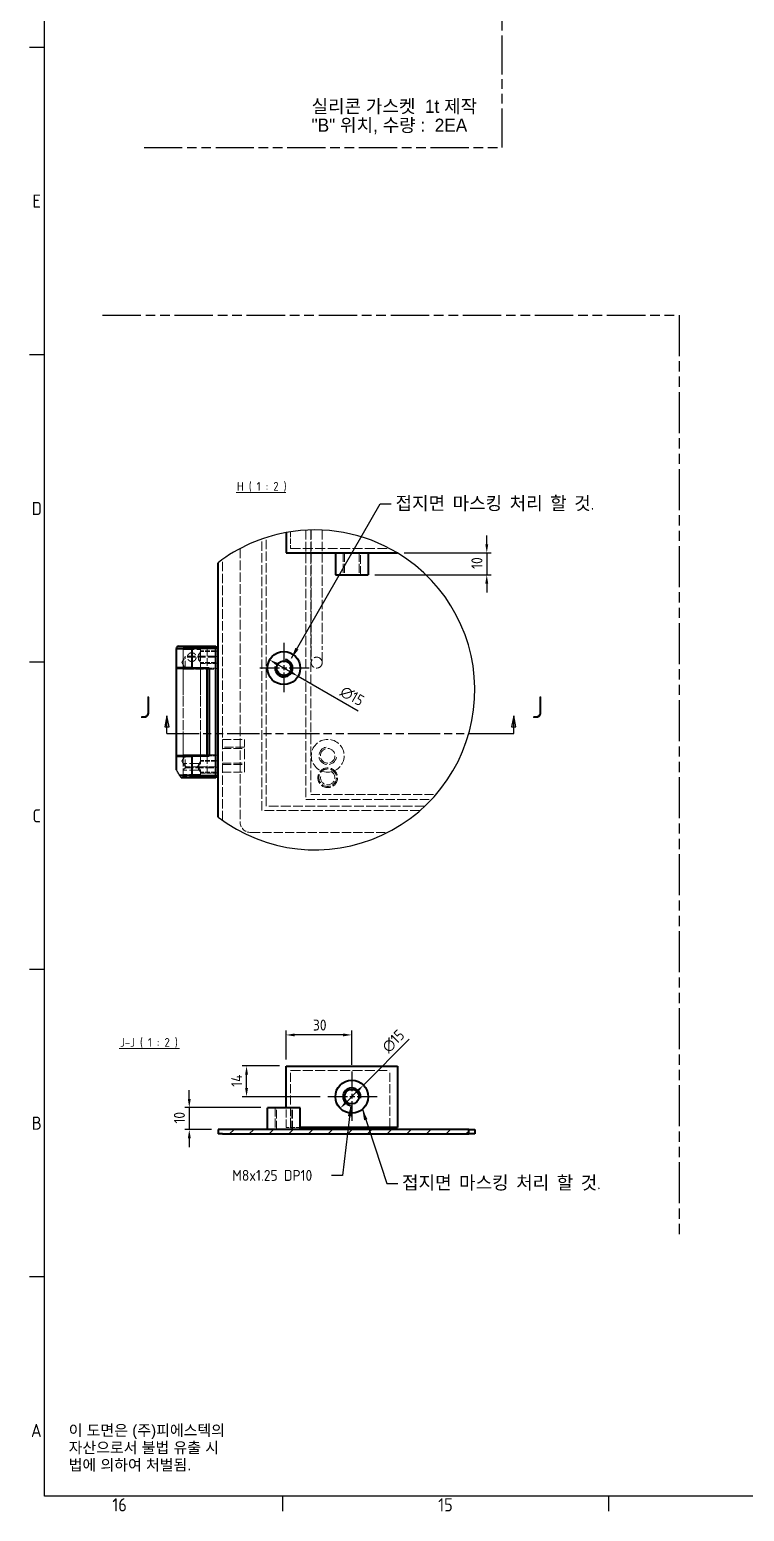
# Model space of a CAD drawing. Header units: millimetres. Extents: x 0 to 2378, y 0 to 1682.
# Drawn here: x 33 to 359, y 33 to 709 of the extents above; entities that cross this region are included whole.
import ezdxf

# ---------------------------------------------------------------- set-up
doc = ezdxf.new("R2010")
doc.units = ezdxf.units.MM
doc.header["$LTSCALE"] = 2
for name, pattern in [('CHAIN', [0.3543, 0.2362, -0.0295, 0.0591, -0.0295]), ('DASHED', [0.2067, 0.1654, -0.0413]), ('DOUBLE_DASH_CHAIN', [1.2403, 0.6614, -0.0827, 0.1654, -0.0827, 0.1654, -0.0827])]:
    doc.linetypes.add(name, pattern=pattern)
doc.layers.get('0').update_dxf_attribs({"color": 3, "lineweight": 25})
for name, color, linetype, lineweight in [('가려진 것(ISO)', 2, 'DASHED', 18), ('가시적인 것(ISO)', 3, 'Continuous', 40), ('가시적인 좁은 것(ISO)', 3, 'Continuous', 35), ('경계(ISO)', 7, 'Continuous', 25), ('기호(ISO)', 5, 'Continuous', 25), ('끊기 선(JIS)', 7, 'Continuous', 25), ('단면선(ISO)', 7, 'CHAIN', 25), ('스케치 형상(ISO)', 3, 'Continuous', 25), ('중심 표식(ISO)', 1, 'Continuous', 25), ('치수(ISO)', 2, 'Continuous', 25), ('해치(ISO)', 7, 'Continuous', 18)]:
    doc.layers.add(name, color=color, linetype=linetype, lineweight=lineweight)
doc.styles.add('문자 텍스트_M2B', font='isocp.shx')
doc.styles.add('문자 텍스트_PSTEK_POSCO', font='isocp.shx')
doc.styles.add('부품번호텍스트_PSTEK_POSCO', font='isocp.shx')
doc.styles.add('치수 텍스트_PSTEK_POSCO', font='isocp.shx')
doc.styles.add('텍스트 스타일466', font='isocp.shx')
doc.dimstyles.new('치수_PSTEK_POSCO', dxfattribs={"dimscale": 2, "dimtxt": 2.5, "dimasz": 2, "dimexe": 1, "dimexo": 1.5, "dimgap": 1, "dimtad": 1, "dimrnd": 1e-08, "dimdsep": 46, "dimtxsty": '치수 텍스트_PSTEK_POSCO', "dimcen": 0.09, "dimdle": 10, "dimclrd": 7, "dimclre": 7, "dimclrt": 2, "dimadec": 1, "dimazin": 2, "dimtfac": 1, "dimtmove": 0, "dimatfit": 3, "dimfxl": 0, "dimtolj": 1, "dimlwd": -1, "dimlwe": -1, "dimarcsym": 0})
doc.dimstyles.new('치수_PSTEK_POSCO$7', dxfattribs={"dimscale": 2, "dimtxt": 2.5, "dimasz": 2.5, "dimexe": 1, "dimexo": 1.5, "dimgap": 1, "dimtad": 1, "dimrnd": 1e-08, "dimdsep": 46, "dimtxsty": '치수 텍스트_PSTEK_POSCO', "dimcen": 0.09, "dimdle": 10, "dimclrd": 7, "dimclre": 7, "dimclrt": 2, "dimadec": 1, "dimazin": 2, "dimtfac": 1, "dimtmove": 0, "dimatfit": 3, "dimfxl": 0, "dimtolj": 1, "dimlwd": -1, "dimlwe": -1, "dimarcsym": 0})

# ---------------------------------------------------------------- blocks, each defined once
blk = doc.blocks.new('경계 Default Border')
at = {"layer": '경계(ISO)'}
for p, q in [((20, 350.42), (16.6, 350.42)), ((20, 280.33), (16.6, 280.33)), ((20, 210.25), (16.6, 210.25)), ((20, 140.17), (16.6, 140.17)), ((20, 70.08), (16.6, 70.08)), ((74.31, 20), (74.31, 16.6)), ((148.63, 20), (148.63, 16.6))]:
    blk.add_line(p, q, dxfattribs=at)
at = {"layer": '경계(ISO)', "flags": 128}
blk.add_lwpolyline([(20, 20), (20, 821), (1169, 821), (1169, 20), (20, 20)], dxfattribs=at)
at = {"layer": '경계(ISO)', "color": 2, "char_height": 3, "attachment_point": 7, "style": '문자 텍스트_M2B'}
for s, insert in [('E', (17.24, 313.85)), ('D', (17.08, 243.76)), ('C', (17.24, 173.68)), ('B', (17.08, 103.6)), ('A', (16.91, 33.53)), ('16', (35.47, 16.57)), ('15', (109.79, 16.57))]:
    blk.add_mtext(s, dxfattribs=dict(at, insert=insert))
blk = doc.blocks.new('2dTransSection4')
at = {"layer": '단면선(ISO)', "linetype": 'Continuous'}
for p, q in [((47.92, 197.95), (47.42, 195.45)), ((47.92, 195.45), (47.92, 197.95)), ((48.42, 195.45), (47.92, 197.95)), ((127.02, 197.95), (126.52, 195.45)), ((127.02, 195.45), (127.02, 197.95)), ((127.52, 195.45), (127.02, 197.95)), ((47.42, 195.45), (48.42, 195.45)), ((47.92, 193.95), (47.92, 195.45)), ((47.92, 193.95), (51.42, 193.95)), ((123.52, 193.95), (127.02, 193.95)), ((126.52, 195.45), (127.52, 195.45)), ((127.02, 193.95), (127.02, 195.45))]:
    blk.add_line(p, q, dxfattribs=at)
at = {"layer": '단면선(ISO)', "linetype": 'DOUBLE_DASH_CHAIN', "ltscale": 5.541045}
blk.add_line((47.92, 193.95), (127.02, 193.95), dxfattribs=at)
at = {"layer": '단면선(ISO)', "linetype": 'Continuous', "flags": 128}
for points in [[(48.42, 195.45), (47.92, 197.95), (47.42, 195.45), (48.42, 195.45)], [(127.52, 195.45), (127.02, 197.95), (126.52, 195.45), (127.52, 195.45)]]:
    blk.add_lwpolyline(points, dxfattribs=at)
at = {"layer": '단면선(ISO)'}
for points in [[(48.42, 195.45), (47.92, 197.95), (47.42, 195.45), (48.42, 195.45)], [(127.52, 195.45), (127.02, 197.95), (126.52, 195.45), (127.52, 195.45)]]:
    blk.add_solid(points, dxfattribs=at)
at = {"layer": '단면선(ISO)', "char_height": 5, "attachment_point": 7, "style": '부품번호텍스트_PSTEK_POSCO'}
for insert in [(41.65, 197.45), (131.08, 197.45)]:
    blk.add_mtext('J', dxfattribs=dict(at, insert=insert))
blk = doc.blocks.new('*D156')
at = {"layer": 'Defpoints', "color": 0, "transparency": 16777216}
for p in [(141.67, 217.26), (106.03, 207.26), (119.17, 207.26)]:
    blk.add_point(p, dxfattribs=at)
at = {"layer": '치수(ISO)', "color": 7, "transparency": 16777216}
for p, q in [((106.03, 221.26), (106.03, 225.26)), ((138.67, 217.26), (104.03, 217.26)), ((106.03, 217.26), (106.03, 207.26)), ((116.17, 207.26), (104.03, 207.26)), ((106.03, 203.26), (106.03, 199.26))]:
    blk.add_line(p, q, dxfattribs=at)
for points in [[(105.37, 221.26), (106.7, 221.26), (106.03, 217.26)], [(105.37, 203.26), (106.7, 203.26), (106.03, 207.26)]]:
    blk.add_solid(points, dxfattribs=at)
at = {"layer": '치수(ISO)', "color": 2, "transparency": 16777216, "insert": (101.53, 210), "char_height": 5, "attachment_point": 4, "rotation": 90, "style": '치수 텍스트_PSTEK_POSCO'}
blk.add_mtext('\\A1;10', dxfattribs=at)
blk = doc.blocks.new('*D157')
at = {"layer": 'Defpoints', "color": 0, "transparency": 16777216}
for p in [(150.17, 250.43), (150.17, 236.26), (180.17, 233.76)]:
    blk.add_point(p, dxfattribs=at)
at = {"layer": '치수(ISO)', "color": 7, "transparency": 16777216}
for p, q in [((150.17, 239.26), (150.17, 252.43)), ((176.17, 250.43), (154.17, 250.43)), ((180.17, 236.76), (180.17, 252.43))]:
    blk.add_line(p, q, dxfattribs=at)
for points in [[(154.17, 251.09), (154.17, 249.76), (150.17, 250.43)], [(176.17, 251.09), (176.17, 249.76), (180.17, 250.43)]]:
    blk.add_solid(points, dxfattribs=at)
at = {"layer": '치수(ISO)', "color": 2, "transparency": 16777216, "insert": (162.41, 254.93), "char_height": 5, "attachment_point": 4, "style": '치수 텍스트_PSTEK_POSCO'}
blk.add_mtext('\\A1;30', dxfattribs=at)
blk = doc.blocks.new('*D158')
at = {"layer": 'Defpoints', "color": 0, "transparency": 16777216}
for p in [(132.15, 236.26), (150.17, 236.26), (168.67, 222.26)]:
    blk.add_point(p, dxfattribs=at)
at = {"layer": '치수(ISO)', "color": 7, "transparency": 16777216}
for p, q in [((147.17, 236.26), (130.15, 236.26)), ((132.15, 226.26), (132.15, 232.26)), ((165.67, 222.26), (130.15, 222.26))]:
    blk.add_line(p, q, dxfattribs=at)
for points in [[(131.48, 232.26), (132.81, 232.26), (132.15, 236.26)], [(131.48, 226.26), (132.81, 226.26), (132.15, 222.26)]]:
    blk.add_solid(points, dxfattribs=at)
at = {"layer": '치수(ISO)', "color": 2, "transparency": 16777216, "insert": (127.65, 226.76), "char_height": 5, "attachment_point": 4, "rotation": 90, "style": '치수 텍스트_PSTEK_POSCO'}
blk.add_mtext('\\A1;14', dxfattribs=at)
blk = doc.blocks.new('*D159')
at = {"layer": 'Defpoints', "color": 0, "transparency": 16777216}
for p in [(142.67, 421.48), (155.66, 413.98)]:
    blk.add_point(p, dxfattribs=at)
at = {"layer": '치수(ISO)', "color": 7, "transparency": 16777216}
for p, q in [((146.13, 419.48), (152.2, 415.98)), ((155.66, 413.98), (183, 398.2))]:
    blk.add_line(p, q, dxfattribs=at)
for points in [[(146.47, 420.06), (145.8, 418.9), (142.67, 421.48)], [(152.53, 416.56), (151.86, 415.4), (155.66, 413.98)]]:
    blk.add_solid(points, dxfattribs=at)
at = {"layer": '치수(ISO)', "color": 2, "transparency": 16777216, "insert": (175.55, 407.7), "char_height": 5, "attachment_point": 4, "rotation": 330, "style": '치수 텍스트_PSTEK_POSCO'}
blk.add_mtext('\\A1;∅15', dxfattribs=at)
blk = doc.blocks.new('*D160')
at = {"layer": 'Defpoints', "color": 0, "transparency": 16777216}
for p in [(201.03, 470.23), (187.67, 460.23), (241.72, 460.23)]:
    blk.add_point(p, dxfattribs=at)
at = {"layer": '치수(ISO)', "color": 7, "transparency": 16777216}
for p, q in [((241.72, 474.23), (241.72, 478.23)), ((204.03, 470.23), (243.72, 470.23)), ((241.72, 470.23), (241.72, 460.23)), ((190.67, 460.23), (243.72, 460.23)), ((241.72, 456.23), (241.72, 452.23))]:
    blk.add_line(p, q, dxfattribs=at)
for points in [[(241.05, 474.23), (242.39, 474.23), (241.72, 470.23)], [(241.05, 456.23), (242.39, 456.23), (241.72, 460.23)]]:
    blk.add_solid(points, dxfattribs=at)
at = {"layer": '치수(ISO)', "color": 2, "transparency": 16777216, "insert": (237.22, 462.98), "char_height": 5, "attachment_point": 4, "rotation": 90, "style": '치수 텍스트_PSTEK_POSCO'}
blk.add_mtext('\\A1;10', dxfattribs=at)
blk = doc.blocks.new('*D161')
at = {"layer": 'Defpoints', "color": 0, "transparency": 16777216}
for p in [(185.47, 227.56), (174.86, 216.95)]:
    blk.add_point(p, dxfattribs=at)
at = {"layer": '치수(ISO)', "color": 7, "transparency": 16777216}
for p, q in [((185.47, 227.56), (206.35, 248.44)), ((177.69, 219.78), (182.64, 224.73))]:
    blk.add_line(p, q, dxfattribs=at)
for points in [[(182.17, 225.2), (183.11, 224.26), (185.47, 227.56)], [(177.22, 220.25), (178.16, 219.31), (174.86, 216.95)]]:
    blk.add_solid(points, dxfattribs=at)
at = {"layer": '치수(ISO)', "color": 2, "transparency": 16777216, "insert": (195.24, 243.69), "char_height": 5, "attachment_point": 4, "rotation": 45, "style": '치수 텍스트_PSTEK_POSCO'}
blk.add_mtext('\\A1;∅15', dxfattribs=at)

msp = doc.modelspace()

# ---------------------------------------------------------------- hatches: boundary and pattern name
at = {"layer": '해치(ISO)'}
h = msp.add_hatch(dxfattribs=at)
h.set_pattern_fill('ANSI31', color=256, scale=50.8, style=0)
h.set_pattern_definition([(45, (0, 0), (-4.49013, 4.49013), [])])
h.paths.add_polyline_path([(121.1656, 205.2568), (119.1656, 205.2568), (119.1656, 207.2568), (233.5406, 207.2568), (233.5406, 205.2568)])

# ---------------------------------------------------------------- linework, layer by layer
at = {"layer": '가려진 것(ISO)', "ltscale": 7.257733}
msp.add_line((152.1656, 479.8521), (152.1656, 472.2311), dxfattribs=at)
at = {"layer": '가려진 것(ISO)', "ltscale": 12.921811}
msp.add_line((159.1656, 480.5942), (159.1656, 357.7311), dxfattribs=at)
at = {"layer": '가려진 것(ISO)', "ltscale": 13.266796}
msp.add_line((161.4656, 480.6899), (161.4656, 360.0311), dxfattribs=at)
at = {"layer": '가려진 것(ISO)', "ltscale": 12.811744}
msp.add_line((161.6656, 480.6948), (161.6656, 427.7311), dxfattribs=at)
at = {"layer": '가려진 것(ISO)', "ltscale": 12.798178}
msp.add_line((166.6656, 480.6387), (166.6656, 427.7311), dxfattribs=at)
at = {"layer": '가려진 것(ISO)', "ltscale": 13.026476}
msp.add_line((139.1656, 352.7311), (139.1656, 476.5894), dxfattribs=at)
at = {"layer": '가려진 것(ISO)', "ltscale": 12.88664}
msp.add_line((141.1656, 354.7311), (141.1656, 477.2598), dxfattribs=at)
at = {"layer": '가려진 것(ISO)', "ltscale": 13.087926}
msp.add_line((121.1656, 348.2495), (121.1656, 467.2816), dxfattribs=at)
at = {"layer": '가려진 것(ISO)', "ltscale": 13.091737}
msp.add_line((129.1656, 472.2099), (129.1656, 347.7311), dxfattribs=at)
at = {"layer": '가려진 것(ISO)', "ltscale": 13.704867}
for p, q in [((152.1656, 472.2311), (197.4903, 472.2311)), ((152.1656, 234.2568), (197.4903, 234.2568))]:
    msp.add_line(p, q, dxfattribs=at)
at = {"layer": '가려진 것(ISO)', "ltscale": 12.094824}
for p, q in [((176.1656, 470.2311), (176.1656, 460.2311)), ((176.8421, 470.2311), (176.8421, 460.2311)), ((183.4891, 470.2311), (183.4891, 460.2311)), ((184.1656, 460.2311), (184.1656, 470.2311)), ((121.1656, 385.2311), (131.1656, 385.2311)), ((131.1656, 381.7311), (121.1656, 381.7311)), ((121.1656, 381.0546), (131.1656, 381.0546)), ((121.1656, 374.4076), (131.1656, 374.4076)), ((121.1656, 373.7311), (131.1656, 373.7311)), ((121.1656, 370.2311), (131.1656, 370.2311)), ((145.1656, 217.2568), (145.1656, 207.2568)), ((145.8421, 207.2568), (145.8421, 217.2568)), ((152.4891, 207.2568), (152.4891, 217.2568)), ((153.1656, 207.2568), (153.1656, 217.2568))]:
    msp.add_line(p, q, dxfattribs=at)
at = {"layer": '가려진 것(ISO)', "ltscale": 0.673312}
for p, q in [((103.1656, 427.2311), (102.6656, 427.7311)), ((111.1656, 427.2311), (111.6656, 427.7311)), ((103.1656, 417.2311), (102.6656, 417.7311)), ((111.1656, 417.2311), (111.6656, 417.7311)), ((103.1656, 378.2311), (102.6656, 377.7311)), ((111.1656, 378.2311), (111.6656, 377.7311)), ((103.1656, 368.2311), (102.6656, 367.7311)), ((111.1656, 368.2311), (111.6656, 367.7311))]:
    msp.add_line(p, q, dxfattribs=at)
at = {"layer": '가려진 것(ISO)', "ltscale": 15.198803}
for p, q in [((103.1656, 427.2311), (111.1656, 427.2311)), ((103.1656, 426.2311), (111.1656, 426.2311)), ((103.1656, 417.2311), (111.1656, 417.2311)), ((111.1656, 378.2311), (103.1656, 378.2311)), ((111.1656, 374.2311), (103.1656, 374.2311)), ((111.1656, 371.2311), (103.1656, 371.2311)), ((111.1656, 369.2311), (103.1656, 369.2311)), ((111.1656, 368.2311), (103.1656, 368.2311))]:
    msp.add_line(p, q, dxfattribs=at)
at = {"layer": '가려진 것(ISO)', "ltscale": 11.30866}
for p, q in [((103.1656, 417.8811), (103.1656, 427.2311)), ((103.1656, 368.2311), (103.1656, 377.5811))]:
    msp.add_line(p, q, dxfattribs=at)
at = {"layer": '가려진 것(ISO)', "ltscale": 1.346724}
for p, q in [((104.1656, 427.2311), (103.1656, 426.2311)), ((110.1656, 427.2311), (111.1656, 426.2311)), ((104.1656, 368.2311), (103.1656, 369.2311)), ((110.1656, 368.2311), (111.1656, 369.2311))]:
    msp.add_line(p, q, dxfattribs=at)
at = {"layer": '가려진 것(ISO)', "ltscale": 12.578616}
for p, q in [((103.1656, 374.2311), (103.1656, 426.2311)), ((111.1656, 374.2311), (111.1656, 426.2311)), ((152.1656, 208.2568), (152.1656, 234.2568)), ((197.4903, 208.2568), (197.4903, 234.2568))]:
    msp.add_line(p, q, dxfattribs=at)
at = {"layer": '가려진 것(ISO)', "ltscale": 1.904597}
for p, q in [((111.1656, 425.2311), (111.1656, 427.2311)), ((103.1656, 369.2311), (103.1656, 371.2311)), ((111.1656, 369.2311), (111.1656, 371.2311)), ((111.1656, 368.2311), (111.1656, 370.2311))]:
    msp.add_line(p, q, dxfattribs=at)
at = {"layer": '가려진 것(ISO)', "ltscale": 1.495845}
for p, q in [((114.1656, 427.7311), (114.1656, 426.7311)), ((114.1656, 368.7311), (114.1656, 367.7311))]:
    msp.add_line(p, q, dxfattribs=at)
at = {"layer": '가려진 것(ISO)', "ltscale": 10.703918}
for p, q in [((114.1656, 426.7311), (114.1656, 417.8811)), ((114.1656, 377.5811), (114.1656, 368.7311))]:
    msp.add_line(p, q, dxfattribs=at)
at = {"layer": '가려진 것(ISO)', "ltscale": 0.952248}
for p, q in [((119.1656, 426.7311), (118.1656, 426.7311)), ((119.1656, 425.4811), (118.1656, 425.4811)), ((119.1656, 422.9811), (118.1656, 422.9811)), ((119.1656, 419.9811), (118.1656, 419.9811)), ((119.1656, 417.4811), (118.1656, 417.4811)), ((119.1656, 377.9811), (118.1656, 377.9811)), ((119.1656, 375.4811), (118.1656, 375.4811)), ((119.1656, 372.4811), (118.1656, 372.4811)), ((119.1656, 369.9811), (118.1656, 369.9811)), ((119.1656, 368.7311), (118.1656, 368.7311))]:
    msp.add_line(p, q, dxfattribs=at)
at = {"layer": '가려진 것(ISO)', "ltscale": 14.248878}
for p, q in [((161.6656, 427.7311), (161.6656, 420.2311)), ((166.6656, 420.2311), (166.6656, 427.7311)), ((131.1656, 370.2311), (131.1656, 385.2311))]:
    msp.add_line(p, q, dxfattribs=at)
at = {"layer": '가려진 것(ISO)', "ltscale": 2.777503}
for p, q in [((102.6634, 420.2311), (104.1656, 422.7311)), ((102.6634, 420.2311), (104.1656, 417.7311)), ((102.6634, 375.2311), (104.1656, 377.7311)), ((102.6634, 375.2311), (104.1656, 372.7311))]:
    msp.add_line(p, q, dxfattribs=at)
at = {"layer": '가려진 것(ISO)', "ltscale": 11.288502}
for p, q in [((118.1656, 423.1641), (104.1656, 423.1641)), ((118.1656, 422.7311), (104.1656, 422.7311)), ((104.1656, 417.2981), (118.1656, 417.2981)), ((118.1656, 378.1641), (104.1656, 378.1641)), ((104.1656, 372.2981), (118.1656, 372.2981))]:
    msp.add_line(p, q, dxfattribs=at)
at = {"layer": '가려진 것(ISO)', "ltscale": 11.144523}
for p, q in [((104.1656, 417.2981), (104.1656, 423.1641)), ((104.1656, 372.2981), (104.1656, 378.1641))]:
    msp.add_line(p, q, dxfattribs=at)
at = {"layer": '가려진 것(ISO)', "ltscale": 3.074117}
for p, q in [((110.2881, 421.1973), (110.2881, 424.2649)), ((110.2881, 371.1973), (110.2881, 374.2649))]:
    msp.add_line(p, q, dxfattribs=at)
at = {"layer": '가려진 것(ISO)', "ltscale": 6.666338}
for p, q in [((118.1656, 425.6641), (111.1656, 425.6641)), ((118.1656, 425.2311), (111.1656, 425.2311)), ((118.1656, 420.2311), (111.1656, 420.2311)), ((111.1656, 419.7981), (118.1656, 419.7981)), ((118.1656, 375.6641), (111.1656, 375.6641)), ((118.1656, 375.2311), (111.1656, 375.2311)), ((118.1656, 370.2311), (111.1656, 370.2311)), ((111.1656, 369.7981), (118.1656, 369.7981))]:
    msp.add_line(p, q, dxfattribs=at)
at = {"layer": '가려진 것(ISO)', "ltscale": 2.237919}
for p, q in [((111.1656, 417.8811), (111.1656, 420.2311)), ((111.1656, 375.2311), (111.1656, 377.5811))]:
    msp.add_line(p, q, dxfattribs=at)
at = {"layer": '가려진 것(ISO)', "ltscale": 13.477089}
for p, q in [((103.1656, 378.2311), (103.1656, 417.2311)), ((111.1656, 378.2311), (111.1656, 417.2311))]:
    msp.add_line(p, q, dxfattribs=at)
at = {"layer": '가려진 것(ISO)', "ltscale": 3.809293}
for p, q in [((118.1656, 417.7311), (114.1656, 417.7311)), ((118.1656, 377.7311), (114.1656, 377.7311))]:
    msp.add_line(p, q, dxfattribs=at)
at = {"layer": '가려진 것(ISO)', "ltscale": 2.020136}
for p, q in [((104.6656, 372.7311), (103.1656, 374.2311)), ((104.6656, 372.7311), (103.1656, 371.2311)), ((109.6656, 372.7311), (111.1656, 374.2311)), ((109.6656, 372.7311), (111.1656, 371.2311))]:
    msp.add_line(p, q, dxfattribs=at)
at = {"layer": '가려진 것(ISO)', "ltscale": 0.476074}
msp.add_line((104.6656, 372.7311), (104.1656, 372.7311), dxfattribs=at)
at = {"layer": '가려진 것(ISO)', "ltscale": 7.479626}
msp.add_line((109.6656, 372.7311), (104.6656, 372.7311), dxfattribs=at)
at = {"layer": '가려진 것(ISO)', "ltscale": 10.2806}
msp.add_line((118.1656, 372.7311), (109.6656, 372.7311), dxfattribs=at)
at = {"layer": '가려진 것(ISO)', "ltscale": 12.544536}
msp.add_line((161.4656, 360.0311), (218.5106, 360.0311), dxfattribs=at)
at = {"layer": '가려진 것(ISO)', "ltscale": 13.409358}
msp.add_line((211.2301, 352.7311), (139.1656, 352.7311), dxfattribs=at)
at = {"layer": '가려진 것(ISO)', "ltscale": 13.447718}
msp.add_line((213.4363, 354.7311), (141.1656, 354.7311), dxfattribs=at)
at = {"layer": '가려진 것(ISO)', "ltscale": 12.593499}
msp.add_line((159.1656, 357.7311), (216.4332, 357.7311), dxfattribs=at)
at = {"layer": '가려진 것(ISO)', "ltscale": 12.543955}
msp.add_line((134.1656, 342.7311), (196.3936, 342.7311), dxfattribs=at)
at = {"layer": '가려진 것(ISO)', "ltscale": 10.885341}
msp.add_line((150.1656, 208.2568), (150.1656, 217.2568), dxfattribs=at)
at = {"layer": '가려진 것(ISO)', "ltscale": 6.190164}
msp.add_line((156.6656, 208.2568), (150.1656, 208.2568), dxfattribs=at)
at = {"layer": '가려진 것(ISO)', "ltscale": 12.665669}
for centre, radius in [((164.1656, 420.2311), 2.5), ((169.1656, 377.7311), 7.5)]:
    msp.add_circle(centre, radius, dxfattribs=at)
at = {"layer": '가려진 것(ISO)', "ltscale": 12.628305}
msp.add_circle((169.1656, 377.7311), 3.3235, dxfattribs=at)
at = {"layer": '가려진 것(ISO)', "ltscale": 13.678923}
msp.add_circle((169.1656, 367.7311), 4.5, dxfattribs=at)
at = {"layer": '가려진 것(ISO)', "ltscale": 12.159042}
msp.add_circle((169.1656, 367.7311), 4, dxfattribs=at)
at = {"layer": '가려진 것(ISO)', "ltscale": 15.198803}
msp.add_arc((169.1656, 377.7311), 4, 100, 10, dxfattribs=at)
at = {"layer": '가려진 것(ISO)', "ltscale": 12.371826}
msp.add_arc((169.1656, 367.7311), 3.256, 170, 80, dxfattribs=at)
at = {"layer": '가려진 것(ISO)', "ltscale": 7.479626}
msp.add_arc((134.1656, 347.7311), 5, 180, 270, dxfattribs=at)
at = {"layer": '가려진 것(ISO)', "ltscale": 15.465476}
msp.add_open_spline([(105.1656, 422.7311), (105.1656, 422.4745), (105.2178, 422.2048), (105.4231, 421.7139), (105.576, 421.4922), (105.9262, 421.142), (106.1481, 420.9887), (106.6397, 420.7831), (106.9096, 420.7311), (107.4215, 420.7311), (107.6914, 420.7831), (108.183, 420.9887), (108.405, 421.142), (108.7551, 421.4922), (108.908, 421.7139), (109.1133, 422.2048), (109.1656, 422.4745), (109.1656, 422.7311), (109.1656, 422.9877), (109.1133, 423.2573), (108.908, 423.7482), (108.7551, 423.97), (108.405, 424.3201), (108.183, 424.4734), (107.6914, 424.679), (107.4215, 424.7311), (106.9096, 424.7311), (106.6397, 424.679), (106.1481, 424.4734), (105.9262, 424.3201), (105.576, 423.97), (105.4231, 423.7482), (105.2178, 423.2573), (105.1656, 422.9877), (105.1656, 422.7311)], degree=3, knots=[-0.61502488, -0.61502488, -0.61502488, -0.61502488, -0.53804184, -0.53804184, -0.4610588, -0.4610588, -0.38428562, -0.38428562, -0.30751244, -0.30751244, -0.23073926, -0.23073926, -0.15396608, -0.15396608, -0.07698304, -0.07698304, 0, 0, 0, 0.07698304, 0.07698304, 0.15396608, 0.15396608, 0.23073926, 0.23073926, 0.30751244, 0.30751244, 0.38428562, 0.38428562, 0.4610588, 0.4610588, 0.53804184, 0.53804184, 0.61502488, 0.61502488, 0.61502488, 0.61502488], dxfattribs=at)
at = {"layer": '가려진 것(ISO)', "ltscale": 7.703571}
for points in [[(111.1656, 425.2311), (111.1485, 425.2044), (111.1229, 425.1645), (110.9696, 424.9062), (110.8602, 424.7149), (110.6464, 424.281), (110.5258, 424.0064), (110.3445, 423.3951), (110.2881, 423.0573), (110.2881, 422.7311), (110.2881, 422.4049), (110.3445, 422.067), (110.5258, 421.4558), (110.6464, 421.1811), (110.8602, 420.7472), (110.9696, 420.5559), (111.1229, 420.2977), (111.1485, 420.2577), (111.1656, 420.2311)], [(111.1656, 375.2311), (111.1485, 375.2044), (111.1229, 375.1645), (110.9696, 374.9062), (110.8602, 374.7149), (110.6464, 374.281), (110.5258, 374.0064), (110.3445, 373.3951), (110.2881, 373.0573), (110.2881, 372.7311), (110.2881, 372.4049), (110.3445, 372.067), (110.5258, 371.4558), (110.6464, 371.1811), (110.8602, 370.7472), (110.9696, 370.5559), (111.1229, 370.2977), (111.1485, 370.2577), (111.1656, 370.2311)]]:
    msp.add_open_spline(points, degree=3, knots=[1.169727365, 1.169727365, 1.169727365, 1.169727365, 1.266817957, 1.266817957, 1.363908548, 1.363908548, 1.461772518, 1.461772518, 1.559636487, 1.559636487, 1.559636487, 1.657500457, 1.657500457, 1.755364426, 1.755364426, 1.852455017, 1.852455017, 1.949545609, 1.949545609, 1.949545609, 1.949545609], dxfattribs=at)
at = {"layer": '가시적인 것(ISO)'}
for p, q in [((150.1656, 479.5133), (150.1656, 470.2311)), ((150.1656, 470.2311), (201.025, 470.2311)), ((172.6656, 470.2311), (172.6656, 460.2311)), ((187.6656, 470.2311), (187.6656, 460.2311)), ((119.1656, 349.7188), (119.1656, 465.8123)), ((172.6656, 460.2311), (187.6656, 460.2311)), ((100.1656, 417.8811), (100.1656, 426.7311)), ((107.1656, 427.7311), (118.1656, 427.7311)), ((118.1656, 427.7311), (118.1656, 426.7311)), ((119.1656, 427.2311), (118.1656, 427.2311)), ((118.1656, 368.7311), (118.1656, 426.7311)), ((107.1656, 417.8811), (100.1656, 417.8811)), ((100.1656, 417.7311), (100.1656, 417.8811)), ((100.1656, 417.7311), (114.1656, 417.7311)), ((100.1656, 377.7311), (100.1656, 417.7311)), ((107.1656, 417.8811), (115.1656, 417.8811)), ((114.1656, 417.8811), (114.1656, 417.7311)), ((114.1656, 377.7311), (114.1656, 417.7311)), ((115.1656, 417.8811), (115.1656, 377.5811)), ((100.1656, 377.5811), (100.1656, 377.7311)), ((114.1656, 377.7311), (100.1656, 377.7311)), ((100.1656, 377.5811), (107.1656, 377.5811)), ((100.1656, 371.3032), (100.1656, 377.5811)), ((115.1656, 377.5811), (107.1656, 377.5811)), ((114.1656, 377.7311), (114.1656, 377.5811)), ((118.1656, 367.7311), (107.1656, 367.7311)), ((118.1656, 368.7311), (118.1656, 367.7311)), ((119.1656, 368.2311), (118.1656, 368.2311)), ((150.1656, 236.2568), (201.025, 236.2568)), ((150.1656, 217.2568), (150.1656, 236.2568)), ((201.025, 236.2568), (201.025, 208.2568)), ((156.6656, 217.2568), (141.6656, 217.2568)), ((141.6656, 207.2568), (141.6656, 217.2568)), ((156.6656, 207.2568), (156.6656, 217.2568)), ((233.5406, 207.2568), (119.1656, 207.2568)), ((119.1656, 207.2568), (119.1656, 205.2568)), ((121.1656, 205.2568), (233.5406, 205.2568)), ((201.025, 208.2568), (156.6656, 208.2568)), ((233.5406, 207.2568), (236.2965, 207.2568)), ((233.5406, 205.2568), (233.5406, 207.2568)), ((236.2965, 205.2568), (233.5406, 205.2568)), ((236.2965, 207.2568), (236.2965, 205.2568))]:
    msp.add_line(p, q, dxfattribs=at)
for centre, radius in [((149.1656, 417.7311), 7.5), ((149.1656, 417.7311), 3.3235), ((180.1656, 222.2568), 7.5), ((180.1656, 222.2568), 3.3235)]:
    msp.add_circle(centre, radius, dxfattribs=at)
for start, end in [(90.0008985, 180), (90, 90.0008985)]:
    msp.add_arc((101.1656, 426.7311), 1, start, end, dxfattribs=at)
for points, knots in [([(101.1655, 427.7311), (101.1655, 427.7311), (101.1949, 427.7311), (101.2536, 427.7311), (101.2575, 427.7311), (101.2613, 427.7311), (101.2657, 427.7311), (101.3276, 427.7311), (101.4173, 427.7311), (101.5348, 427.7311), (101.5516, 427.7311), (101.5682, 427.7311), (101.5868, 427.7311), (101.6987, 427.7311), (101.831, 427.7311), (101.9839, 427.7311), (102.0348, 427.7311), (102.087, 427.7311), (102.1436, 427.7311), (102.37, 427.7311), (102.6303, 427.7311), (102.9229, 427.7311), (103.179, 427.7311), (103.4558, 427.7311), (103.7535, 427.7311), (103.796, 427.7311), (103.8399, 427.7311), (103.8823, 427.7311), (104.179, 427.7311), (104.4904, 427.7311), (104.8164, 427.7311), (104.863, 427.7311), (104.9118, 427.7311), (104.957, 427.7311), (105.2959, 427.7311), (105.6443, 427.7311), (106.0021, 427.7311), (106.0259, 427.7311), (106.0513, 427.7311), (106.0738, 427.7311), (106.4341, 427.7311), (106.798, 427.7311), (107.1656, 427.7311)], [0.5, 0.5, 0.5, 0.5, 0.55859375, 0.55859375, 0.55859375, 0.5625, 0.5625, 0.5625, 0.6171875, 0.6171875, 0.6171875, 0.625, 0.625, 0.625, 0.671875, 0.671875, 0.671875, 0.6875, 0.6875, 0.6875, 0.75, 0.75, 0.75, 0.8046875, 0.8046875, 0.8046875, 0.8125, 0.8125, 0.8125, 0.8671875, 0.8671875, 0.8671875, 0.875, 0.875, 0.875, 0.93359375, 0.93359375, 0.93359375, 0.9375, 0.9375, 0.9375, 1, 1, 1, 1]), ([(107.1656, 367.7311), (106.8213, 367.7311), (106.48, 367.7311), (106.1414, 367.7311), (106.1189, 367.7311), (106.0977, 367.7311), (106.0738, 367.7311), (105.7392, 367.7311), (105.4124, 367.7311), (105.0933, 367.7311), (105.0477, 367.7311), (105.0041, 367.7311), (104.957, 367.7311), (104.6744, 367.7311), (104.4023, 367.7311), (104.1406, 367.7311), (104.0533, 367.7311), (103.9689, 367.7311), (103.8823, 367.7311), (103.5359, 367.7311), (103.2156, 367.7311), (102.9229, 367.7311), (102.7219, 367.7311), (102.5364, 367.7311), (102.3664, 367.7311)], [0, 0, 0, 0, 0.05859375, 0.05859375, 0.05859375, 0.0625, 0.0625, 0.0625, 0.1171875, 0.1171875, 0.1171875, 0.125, 0.125, 0.125, 0.171875, 0.171875, 0.171875, 0.1875, 0.1875, 0.1875, 0.25, 0.25, 0.25, 0.292934251, 0.292934251, 0.292934251, 0.292934251])]:
    msp.add_open_spline(points, degree=3, knots=knots, dxfattribs=at)
at = {"layer": '가시적인 좁은 것(ISO)'}
for p, q in [((100.1656, 426.7311), (107.1656, 426.7311)), ((107.1656, 426.7311), (107.1656, 427.7311)), ((107.1656, 426.7311), (107.1656, 417.8811)), ((118.1656, 426.7311), (107.1656, 426.7311)), ((107.1656, 377.5811), (107.1656, 368.7311)), ((107.1656, 368.7311), (101.7215, 368.7311)), ((107.1656, 367.7311), (107.1656, 368.7311)), ((107.1656, 368.7311), (118.1656, 368.7311)), ((121.1656, 205.2568), (119.1656, 205.2568))]:
    msp.add_line(p, q, dxfattribs=at)
for centre, start, end in [((149.1656, 417.7311), 170, 80), ((180.1656, 222.2568), 350, 260)]:
    msp.add_arc(centre, 4, start, end, dxfattribs=at)
at = {"layer": '기호(ISO)', "color": 7, "lineweight": 18}
for p, q in [((127.3495, 497.76), (150.0193, 497.76)), ((74.0023, 244.1815), (101.5685, 244.1815))]:
    msp.add_line(p, q, dxfattribs=at)
at = {"layer": '끊기 선(JIS)'}
for start, end in [(58.9029995, 100.4109291), (100.4109291, 127.2765795), (232.7234205, 58.9029995)]:
    msp.add_arc((163.3479, 407.7656), 72.9487, start, end, dxfattribs=at)
for points, knots in [([(101.7215, 368.7311), (101.3435, 369.3278), (101.0064, 369.8802), (100.5838, 370.5865), (100.431, 370.8465), (100.2212, 371.2064), (100.1878, 371.2645), (100.1656, 371.3032)], [1.244004015, 1.244004015, 1.244004015, 1.244004015, 1.478582305, 1.478582305, 1.625911597, 1.625911597, 1.773240889, 1.773240889, 1.773240889, 1.773240889]), ([(102.3664, 367.7311), (102.3664, 367.7311), (102.3587, 367.7428), (102.3221, 367.7986), (102.3, 367.8324), (102.2437, 367.9185), (102.2141, 367.964), (102.1442, 368.0715), (102.1059, 368.1306), (102.0168, 368.2686), (101.9673, 368.3455), (101.8548, 368.5212), (101.788, 368.6261), (101.7215, 368.7311)], [-0.225305863, -0.225305863, -0.225305863, -0.225305863, -0.172033656, -0.172033656, -0.134882878, -0.134882878, -0.106308711, -0.106308711, -0.078122665, -0.078122665, -0.04470756, -0.04470756, 0, 0, 0, 0])]:
    msp.add_open_spline(points, degree=3, knots=knots, dxfattribs=at)
at = {"layer": '스케치 형상(ISO)', "color": 6, "linetype": 'DOUBLE_DASH_CHAIN', "ltscale": 13.437609}
msp.add_line((248.728, 655.1741), (248.728, 1055.1741), dxfattribs=at)
at = {"layer": '스케치 형상(ISO)', "color": 6, "linetype": 'DOUBLE_DASH_CHAIN', "ltscale": 13.167244}
msp.add_line((85.4147, 655.1741), (248.728, 655.1741), dxfattribs=at)
at = {"layer": '스케치 형상(ISO)', "color": 6, "linetype": 'DOUBLE_DASH_CHAIN', "ltscale": 13.253102}
msp.add_line((66.423, 578.7509), (329.4282, 578.7509), dxfattribs=at)
at = {"layer": '스케치 형상(ISO)', "color": 6, "linetype": 'DOUBLE_DASH_CHAIN', "ltscale": 14.160205}
msp.add_line((329.4282, 578.7509), (329.4282, 157.2413), dxfattribs=at)
at = {"layer": '중심 표식(ISO)', "linetype": 'CHAIN', "ltscale": 19.051651}
for p, q in [((149.1656, 429.2311), (149.1656, 406.2311)), ((160.6656, 417.7311), (137.6656, 417.7311)), ((180.1656, 233.7568), (180.1656, 210.7568)), ((191.6656, 222.2568), (168.6656, 222.2568))]:
    msp.add_line(p, q, dxfattribs=at)

# ---------------------------------------------------------------- block references
at = {"xscale": 2, "yscale": 2, "zscale": 2}
msp.add_blockref('경계 Default Border', (0, 0), dxfattribs=at)
at = {"layer": '단면선(ISO)', "xscale": 2, "yscale": 2, "zscale": 2}
msp.add_blockref('2dTransSection4', (0, 0), dxfattribs=at)

# ---------------------------------------------------------------- texts
at = {"layer": '기호(ISO)', "color": 2, "attachment_point": 4}
for s, insert, char_height, width, line_spacing_factor, style in [('{\\f굴림|b0|i0;\\H6.0000;실리콘 가스켓  1t 제작\\P"B" 위치, 수량 :  2EA}', (161.8105, 669.0921), 6, 81.439695, 0.86273, '문자 텍스트_PSTEK_POSCO'), ('{M8x1.25 DP10}', (125.6267, 186.3684), 5, 43.216925, 0.4375, '치수 텍스트_PSTEK_POSCO'), ('{\\fArial|b0|i0;\\H5.0000;이 도면은 (주)피에스텍의\\P자산으로서 불법 유출 시 \\P법에 의하여 처벌됨.}', (51.0178, 61.954), 5, 78.612207, 0.944221, '문자 텍스트_PSTEK_POSCO')]:
    msp.add_mtext(s, dxfattribs=dict(at, insert=insert, char_height=char_height, width=width, line_spacing_factor=line_spacing_factor, style=style))
at = {"layer": '기호(ISO)', "color": 7, "char_height": 4, "attachment_point": 7, "style": '텍스트 스타일466'}
for s, insert in [('H ( 1 : 2 )', (127.7655, 498.2023)), ('J-J ( 1 : 2 )', (74.4503, 244.6238))]:
    msp.add_mtext(s, dxfattribs=dict(at, insert=insert))
at = {"layer": '기호(ISO)', "color": 2, "char_height": 6, "width": 105.275335, "attachment_point": 4, "style": '치수 텍스트_PSTEK_POSCO'}
for insert in [(200.1264, 492.6115), (203.0904, 182.7211)]:
    msp.add_mtext('{\\fISOCP|b0|i0;\\H6.0000;접지면 마스킹 처리 할 것.}', dxfattribs=dict(at, insert=insert))

# ---------------------------------------------------------------- dimensions: what is measured, and where the dimension line sits
at = {"layer": '치수(ISO)', "color": 7}
for base, p1, p2, angle, override, picture, middle in [((241.7191, 460.2311), (201.025, 470.2311), (187.6656, 460.2311), 270, {"dimdec": 2, "dimtp": 0, "dimtm": 0, "dimtdec": 2, "dimtofl": 1, "dimatfit": 1}, '*D160', (241.7191, 465.2311)), ((150.1656, 250.4258), (180.1656, 233.7568), (150.1656, 236.2568), 180, {"dimdec": 2, "dimtp": 0, "dimtm": 0, "dimtdec": 2, "dimtofl": 0, "dimatfit": 1}, '*D157', (165.1656, 250.4258)), ((132.1471, 236.2568), (168.6656, 222.2568), (150.1656, 236.2568), 90, {"dimdec": 2, "dimtp": 0, "dimtm": 0, "dimtdec": 2, "dimtofl": 0, "dimatfit": 1}, '*D158', (132.1471, 229.2568)), ((106.0347, 207.2568), (141.6656, 217.2568), (119.1656, 207.2568), 90, {"dimdec": 2, "dimtp": 0, "dimtm": 0, "dimtdec": 2, "dimtofl": 1, "dimatfit": 1}, '*D156', (106.0347, 212.2568))]:
    dim = msp.add_linear_dim(base=base, p1=p1, p2=p2, angle=angle, dimstyle='치수_PSTEK_POSCO', override=override, dxfattribs=at)
    dim.commit()
    dim.dimension.update_dxf_attribs({"geometry": picture, "text_midpoint": middle, "dimtype": 160})
for p1, p2, picture, middle in [((142.6704, 421.4811), (155.6608, 413.9811), '*D159', (177.2827, 401.4976)), ((174.8623, 216.9535), (185.4689, 227.5601), '*D161', (201.6759, 243.7671))]:
    dim = msp.add_diameter_dim_2p(p1=p1, p2=p2, dimstyle='치수_PSTEK_POSCO', override={"dimdec": 2, "dimlfac": 1, "dimtp": 0, "dimtm": 0, "dimtdec": 2, "dimatfit": 2}, dxfattribs=at)
    dim.commit()
    dim.dimension.update_dxf_attribs({"geometry": picture, "text_midpoint": middle, "dimtype": 163})

# ---------------------------------------------------------------- leaders
at = {"layer": '기호(ISO)', "color": 7, "annotation_type": 0, "has_hookline": 1}
for points, hookline_direction, text_width in [([(152.6299, 422.2397), (193.1264, 492.6115), (198.1264, 492.6115)], 0, 92.6619), ([(179.7881, 218.2746), (175.8436, 186.3684), (170.8436, 186.3684)], 1, 37.0039), ([(184.9822, 216.5079), (196.0904, 182.7211), (201.0904, 182.7211)], 0, 92.6619)]:
    msp.add_leader(points, dimstyle='치수_PSTEK_POSCO$7', override={"dimtad": 0}, dxfattribs=dict(at, hookline_direction=hookline_direction, text_width=text_width))

doc.saveas('drawing.dxf')
